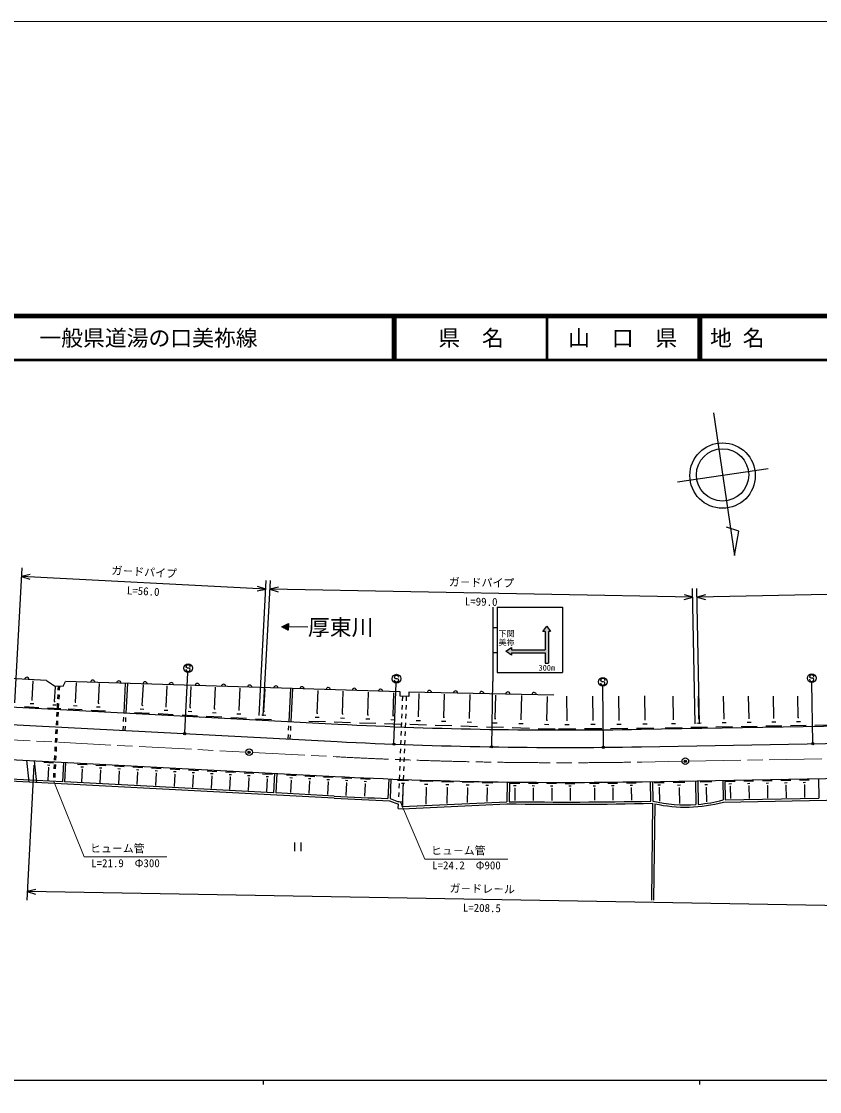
# Model space of a CAD drawing. Units: millimetres, scale not verified. Extents: x 0 to 700000, y -47500 to 447500.
# Drawn here: x 212616 to 395500, y 202409 to 447500 of the extents above; entities that cross this region are included whole.
import ezdxf
from ezdxf.enums import TextEntityAlignment as Align

# ---------------------------------------------------------------- set-up
doc = ezdxf.new("R2010")
doc.units = ezdxf.units.MM
doc.header["$LTSCALE"] = 1000
doc.header["$PDMODE"] = 32
doc.header["$PDSIZE"] = 500
doc.linetypes.add('CHAIN', pattern=[18.5, 12, -1.5, 3.5, -1.5])
for name, color, linetype, lineweight in [('M-TTL-BAND', 7, 'Continuous', 25), ('M-TTL-LINE', 7, 'Continuous', 50), ('S-TTL', 7, 'Continuous', 25), ('作業レイヤ1', 7, 'Continuous', 13)]:
    doc.layers.add(name, color=color, linetype=linetype, lineweight=lineweight)
doc.layers.add('M-TTL-TXT', color=7, linetype='Continuous')
doc.styles.add('@ＭＳ ゴシック', font='')
doc.styles.add('ＭＳ ゴシック', font='')
doc.styles.get('@ＭＳ ゴシック').set_extended_font_data('@MS Gothic')
doc.styles.get('ＭＳ ゴシック').set_extended_font_data('MS Gothic')

msp = doc.modelspace()

# ---------------------------------------------------------------- hatches: boundary and pattern name
at = {"layer": 'S-TTL'}
msp.add_hatch(color=256, dxfattribs=at).paths.add_polyline_path([(323622, 303242), (324872, 304117), (324872, 303617), (332622, 303617), (332622, 307742), (332122, 307742), (332997, 308992), (333872, 307742), (333372, 307742), (333372, 300492), (332622, 300492), (332622, 302867), (324872, 302867), (324872, 302367)])

# ---------------------------------------------------------------- linework, layer by layer
at = {"layer": 'M-TTL-BAND'}
for p, q in [((40000, 205000), (579000, 205000)), ((268000, 205000), (268000, 204000)), ((368000, 205000), (368000, 204000))]:
    msp.add_line(p, q, dxfattribs=at)
at = {"layer": 'M-TTL-LINE'}
for p, q in [((297750, 380000), (297750, 370000)), ((298250, 380000), (298250, 370000)), ((333000, 380000), (333000, 370000)), ((367750, 380000), (367750, 370000)), ((368250, 380000), (368250, 370000))]:
    msp.add_line(p, q, dxfattribs=at)
at = {"layer": 'S-TTL', "color": 2, "lineweight": 140}
msp.add_line((680000, 380000), (40000, 380000), dxfattribs=at)
at = {"layer": 'S-TTL', "lineweight": 50}
msp.add_line((40000, 370000), (680000, 370000), dxfattribs=at)
at = {"layer": 'S-TTL'}
for p, q in [((371209, 357832), (375989, 325180)), ((383688, 345017), (362928, 341978)), ((376997, 330752), (374151, 331694)), ((375989, 325180), (376997, 330752)), ((211150, 291434), (212766, 322392)), ((214618, 320811), (212661, 320395)), ((268585, 317477), (212661, 320395)), ((212661, 320395), (214564, 319777)), ((267074, 288516), (268690, 319474)), ((268041, 288466), (269657, 319440)), ((266629, 317060), (268585, 317477)), ((268585, 317477), (266683, 318094)), ((271494, 317924), (269553, 317443)), ((366435, 315619), (269553, 317443)), ((269553, 317443), (271475, 316889)), ((366435, 315619), (364513, 316172)), ((366954, 286602), (366399, 317618)), ((367953, 286620), (367400, 317615)), ((465231, 317744), (367435, 315616)), ((369355, 316175), (367435, 315616)), ((364494, 315137), (366435, 315619)), ((367435, 315616), (369378, 315140)), ((320622, 313357), (320622, 296357)), ((321622, 313357), (321622, 298357)), ((321622, 313357), (336622, 313357)), ((336622, 313357), (336622, 298357)), ((272275, 308875), (273791, 309593)), ((273759, 308094), (272275, 308875)), ((272374, 308823), (273774, 308794)), ((272376, 308923), (273776, 308893)), ((272578, 309019), (273778, 308993)), ((272780, 309114), (273780, 309093)), ((272983, 309210), (273782, 309193)), ((273185, 309306), (273784, 309293)), ((273387, 309402), (273787, 309393)), ((273589, 309498), (273789, 309493)), ((273791, 309593), (273759, 308094)), ((278274, 308749), (273775, 308843)), ((332122, 307742), (332997, 308992)), ((332997, 308992), (333872, 307742)), ((272572, 308719), (273772, 308694)), ((272770, 308615), (273770, 308594)), ((272968, 308510), (273768, 308494)), ((273166, 308406), (273765, 308394)), ((273363, 308302), (273763, 308294)), ((273561, 308198), (273761, 308194)), ((320622, 308732), (321622, 308732)), ((332622, 307742), (332122, 307742)), ((332622, 307742), (332622, 303617)), ((333372, 307742), (333372, 300492)), ((333872, 307742), (333372, 307742)), ((323622, 303242), (324872, 304117)), ((324872, 304117), (324872, 303617)), ((320622, 302982), (321622, 302982)), ((324872, 302367), (323622, 303242)), ((324872, 303617), (332622, 303617)), ((324872, 302867), (324872, 302367)), ((324872, 302867), (332622, 302867)), ((332622, 302867), (332622, 300492)), ((218369, 296565), (149361, 300166)), ((250418, 299519), (250319, 299637)), ((250663, 299379), (250418, 299519)), ((250964, 299377), (250663, 299379)), ((251209, 299265), (250964, 299377)), ((251315, 299129), (251209, 299265)), ((332622, 300492), (333372, 300492)), ((81429, 297202), (285152, 286571)), ((218369, 296565), (220190, 295369)), ((250040, 284548), (250761, 298380)), ((298161, 297111), (298062, 297230)), ((298406, 296972), (298161, 297111)), ((298707, 296970), (298406, 296972)), ((298952, 296858), (298707, 296970)), ((299058, 296722), (298952, 296858)), ((321622, 298357), (336622, 298357)), ((393295, 297222), (393196, 297340)), ((393540, 297083), (393295, 297222)), ((393841, 297080), (393540, 297083)), ((394086, 296968), (393841, 297080)), ((394192, 296832), (394086, 296968)), ((215070, 292106), (215298, 296475)), ((220190, 295369), (222187, 295264)), ((220226, 291754), (220401, 295107)), ((221039, 295324), (220986, 294326)), ((221338, 295309), (221286, 294310)), ((222187, 295264), (222744, 296337)), ((299408, 293936), (222744, 296337)), ((225011, 291592), (225241, 296008)), ((230309, 291343), (230544, 295842)), ((236135, 289129), (236489, 295906)), ((236634, 289103), (236989, 295891)), ((240317, 290873), (240560, 295529)), ((245775, 290616), (246022, 295358)), ((251290, 290357), (251542, 295185)), ((256863, 290095), (257120, 295010)), ((262494, 289830), (262756, 294834)), ((268185, 289563), (268451, 294655)), ((273936, 287157), (274331, 294721)), ((274435, 287131), (274831, 294706)), ((280418, 289088), (280583, 294275)), ((297977, 282132), (298518, 295972)), ((320373, 281359), (320622, 296357)), ((345434, 296404), (345334, 296522)), ((345678, 296265), (345434, 296404)), ((345979, 296263), (345678, 296265)), ((345964, 281414), (345838, 295264)), ((346224, 296151), (345979, 296263)), ((346330, 296015), (346224, 296151)), ((393956, 282234), (393709, 296082)), ((81221, 293207), (284943, 282577)), ((214968, 292111), (215171, 292101)), ((220130, 291760), (220322, 291749)), ((220934, 293327), (220882, 292328)), ((221234, 293311), (221182, 292313)), ((286209, 288905), (286373, 294094)), ((292000, 288723), (292165, 293913)), ((297793, 288540), (297958, 293731)), ((299370, 292937), (299408, 293936)), ((301355, 292863), (299370, 292937)), ((299913, 292917), (299875, 291917)), ((300812, 292883), (300776, 291884)), ((301391, 293862), (301355, 292863)), ((334587, 293226), (301391, 293862)), ((303585, 288355), (303751, 293567)), ((309407, 288189), (309574, 293455)), ((315265, 288021), (315434, 293343)), ((321160, 287853), (321330, 293230)), ((327091, 287684), (327263, 293116)), ((333022, 287496), (333194, 292928)), ((337626, 287497), (337583, 292975)), ((343601, 287532), (343559, 292973)), ((349553, 287566), (349511, 292972)), ((355505, 287612), (355463, 293018)), ((362010, 287699), (361916, 292968)), ((367836, 287777), (367743, 292967)), ((373609, 287853), (373517, 292965)), ((379330, 287930), (379240, 292964)), ((384999, 288005), (384911, 292962)), ((390617, 288080), (390530, 292961)), ((213362, 290568), (216608, 290398)), ((214622, 291316), (215433, 291273)), ((218605, 290294), (221686, 290133)), ((219801, 291004), (220571, 290964)), ((220726, 289332), (220674, 288334)), ((220830, 291330), (220778, 290331)), ((221025, 289317), (220973, 288318)), ((221130, 291314), (221078, 290315)), ((223299, 290049), (226553, 289879)), ((224562, 290799), (225375, 290757)), ((224909, 291597), (225113, 291586)), ((228568, 289774), (231877, 289602)), ((229852, 290537), (230679, 290494)), ((230205, 291348), (230412, 291337)), ((238521, 289255), (241934, 289077)), ((239846, 290041), (240699, 289997)), ((240210, 290878), (240423, 290867)), ((245296, 289771), (246163, 289726)), ((245666, 290622), (245883, 290610)), ((250803, 289498), (251685, 289452)), ((251180, 290363), (251400, 290351)), ((256368, 289222), (257264, 289176)), ((256751, 290101), (256975, 290089)), ((262381, 289836), (262608, 289825)), ((268069, 289569), (268300, 289557)), ((299838, 290918), (299800, 289919)), ((300739, 290885), (300703, 289885)), ((220622, 287335), (220570, 286336)), ((220921, 287319), (220869, 286321)), ((236031, 287132), (236083, 288130)), ((236530, 287106), (236582, 288104)), ((243949, 288972), (247419, 288791)), ((249435, 288685), (252962, 288501)), ((254977, 288396), (258562, 288209)), ((260578, 288104), (264221, 287914)), ((261992, 288943), (262902, 288896)), ((266237, 287809), (269939, 287616)), ((267674, 288662), (268599, 288613)), ((278463, 287253), (282254, 287133)), ((279914, 288156), (280862, 288126)), ((280300, 289092), (280537, 289085)), ((284253, 287070), (288045, 286950)), ((285705, 287973), (286653, 287943)), ((286090, 288909), (286327, 288902)), ((290044, 286886), (293837, 286766)), ((291496, 287789), (292445, 287759)), ((291882, 288726), (292119, 288719)), ((297289, 287606), (298237, 287576)), ((297675, 288543), (297912, 288536)), ((299688, 286921), (299650, 285921)), ((299763, 288919), (299725, 287920)), ((300593, 286887), (300556, 285888)), ((300666, 288886), (300629, 287887)), ((303081, 287422), (304029, 287392)), ((303467, 288359), (303704, 288351)), ((308898, 287247), (309855, 287217)), ((309287, 288193), (309527, 288185)), ((314751, 287071), (315717, 287040)), ((315144, 288025), (315386, 288018)), ((320641, 286893), (321616, 286862)), ((321038, 287857), (321282, 287849)), ((326968, 287688), (327214, 287680)), ((332899, 287500), (333145, 287492)), ((337501, 287496), (337751, 287498)), ((343477, 287531), (343726, 287533)), ((349430, 287565), (349676, 287567)), ((354602, 285381), (447587, 287043)), ((355381, 287611), (355628, 287613)), ((361889, 287697), (362131, 287701)), ((367376, 286814), (368330, 286831)), ((367716, 287774), (367955, 287779)), ((373155, 286904), (374096, 286921)), ((373491, 287851), (373726, 287856)), ((378882, 286993), (379810, 287010)), ((379214, 287928), (379446, 287932)), ((384558, 287082), (385473, 287098)), ((384885, 288003), (385113, 288007)), ((390182, 287170), (391085, 287186)), ((390505, 288078), (390730, 288082)), ((80804, 285218), (284527, 274588)), ((220517, 285338), (220465, 284339)), ((220817, 285322), (220765, 284324)), ((235927, 285135), (235979, 286133)), ((236426, 285109), (236478, 286107)), ((273832, 285159), (273884, 286158)), ((274331, 285133), (274383, 286132)), ((295836, 286703), (299630, 286583)), ((299613, 284922), (299575, 283923)), ((300520, 284889), (300483, 283889)), ((301629, 286519), (305421, 286399)), ((307432, 286335), (311260, 286214)), ((313271, 286150), (317136, 286028)), ((319147, 285964), (323049, 285841)), ((325060, 285777), (328998, 285652)), ((326568, 286715), (327552, 286683)), ((330991, 285589), (334929, 285464)), ((332499, 286527), (333483, 286496)), ((335643, 285484), (339639, 285515)), ((337134, 286494), (338133, 286502)), ((341631, 285530), (345603, 285561)), ((343113, 286535), (344106, 286543)), ((347595, 285577), (351542, 285607)), ((349067, 286575), (350054, 286583)), ((353546, 285623), (357494, 285654)), ((355019, 286621), (356006, 286629)), ((360110, 285730), (363979, 285799)), ((361544, 286723), (362511, 286740)), ((365962, 285834), (369778, 285902)), ((371760, 285938), (375524, 286005)), ((377507, 286041), (381219, 286107)), ((383202, 286142), (386862, 286208)), ((388845, 286243), (392454, 286308)), ((394437, 286343), (397996, 286407)), ((220413, 283341), (220361, 282342)), ((220713, 283325), (220661, 282326)), ((273728, 283162), (273780, 284161)), ((274227, 283136), (274279, 284135)), ((299538, 282924), (299500, 281924)), ((300446, 282890), (300410, 281891)), ((354673, 281382), (447659, 283043)), ((220309, 281343), (220257, 280345)), ((220609, 281328), (220556, 280329)), ((299463, 280925), (299425, 279926)), ((300373, 280891), (300337, 279892)), ((213808, 278278), (214350, 273243)), ((215475, 277190), (213859, 246214)), ((215527, 278188), (216069, 273153)), ((217753, 277822), (220000, 277704)), ((218566, 277216), (219128, 277187)), ((220101, 277349), (220048, 276350)), ((220205, 279346), (220153, 278347)), ((220400, 277333), (220348, 276334)), ((220504, 279330), (220452, 278332)), ((222251, 277837), (222017, 273343)), ((222751, 277811), (222516, 273317)), ((225448, 277420), (227695, 277303)), ((229692, 277199), (231939, 277081)), ((233936, 276977), (236183, 276860)), ((299388, 278926), (299350, 277927)), ((300300, 278893), (300263, 277893)), ((222017, 273343), (181459, 275460)), ((218818, 276640), (218668, 273768)), ((218747, 276643), (218888, 276636)), ((219996, 275351), (219944, 274353)), ((220296, 275336), (220244, 274337)), ((226261, 276814), (226823, 276785)), ((226513, 276238), (226363, 273367)), ((226442, 276242), (226583, 276234)), ((230505, 276593), (231067, 276564)), ((230757, 276017), (230607, 273145)), ((230687, 276020), (230827, 276013)), ((234750, 276371), (235311, 276342)), ((235001, 275795), (234851, 272924)), ((234931, 275799), (235071, 275791)), ((238180, 276756), (240427, 276638)), ((238994, 276150), (239555, 276121)), ((239245, 275574), (239095, 272703)), ((239175, 275577), (239316, 275570)), ((242425, 276534), (244672, 276417)), ((243238, 275929), (243800, 275899)), ((243490, 275352), (243340, 272481)), ((243419, 275356), (243560, 275348)), ((246669, 276313), (248916, 276196)), ((247482, 275707), (248044, 275678)), ((247734, 275131), (247584, 272260)), ((247664, 275134), (247804, 275127)), ((250913, 276091), (253160, 275974)), ((251726, 275486), (252288, 275456)), ((251978, 274909), (251828, 272038)), ((251908, 274913), (252048, 274906)), ((255157, 275870), (257404, 275753)), ((255971, 275264), (256532, 275235)), ((256222, 274688), (256072, 271817)), ((256152, 274691), (256292, 274684)), ((259402, 275648), (261649, 275531)), ((260215, 275043), (260777, 275013)), ((263646, 275427), (265893, 275310)), ((264459, 274821), (265021, 274792)), ((267890, 275205), (270137, 275088)), ((268703, 274600), (269265, 274570)), ((270613, 275314), (270379, 270820)), ((271113, 275288), (270878, 270794)), ((273321, 274929), (275569, 274818)), ((277566, 274719), (279814, 274609)), ((281811, 274510), (284058, 274400)), ((299238, 274929), (299200, 273930)), ((299313, 276928), (299275, 275928)), ((300154, 274895), (300117, 273896)), ((300227, 276894), (300190, 275895)), ((354816, 273383), (421806, 274580)), ((284266, 269594), (191103, 274456)), ((270379, 270820), (222516, 273317)), ((260466, 274466), (260317, 271595)), ((260396, 274470), (260537, 274463)), ((264711, 274245), (264561, 271374)), ((264640, 274248), (264781, 274241)), ((268955, 274023), (268805, 271152)), ((268885, 274027), (269025, 274020)), ((274137, 274325), (274698, 274298)), ((274390, 273750), (274248, 270878)), ((274320, 273753), (274460, 273746)), ((278381, 274116), (278943, 274088)), ((278635, 273540), (278493, 270669)), ((278564, 273544), (278705, 273537)), ((282626, 273907), (283188, 273879)), ((282879, 273331), (282738, 270460)), ((282809, 273335), (282950, 273328)), ((286056, 274301), (288303, 274191)), ((286871, 273698), (287433, 273670)), ((287124, 273122), (286983, 270251)), ((287054, 273126), (287194, 273119)), ((290301, 274092), (292548, 273981)), ((291116, 273489), (291678, 273461)), ((291369, 272913), (291228, 270042)), ((291299, 272917), (291439, 272910)), ((296779, 274023), (296599, 269527)), ((297279, 274003), (297099, 269507)), ((298798, 273714), (301346, 273647)), ((299163, 272931), (299125, 271931)), ((299737, 273052), (300374, 273035)), ((300039, 272407), (299922, 267952)), ((299959, 272409), (300118, 272405)), ((300081, 272897), (300044, 271897)), ((303912, 273580), (306887, 273502)), ((305008, 272807), (305752, 272787)), ((305361, 272053), (305260, 268198)), ((305268, 272056), (305454, 272051)), ((308833, 273451), (311630, 273378)), ((309863, 272724), (310563, 272706)), ((313578, 273327), (316204, 273258)), ((314546, 272645), (315202, 272628)), ((318155, 273207), (320615, 273143)), ((319062, 272568), (319676, 272552)), ((323913, 273306), (323855, 268807)), ((324413, 273300), (324354, 268801)), ((324551, 273050), (326800, 273041)), ((325392, 272484), (325954, 272482)), ((328796, 273033), (331029, 273025)), ((329631, 272472), (330189, 272469)), ((333025, 273017), (335242, 273008)), ((333854, 272459), (334408, 272457)), ((337238, 273000), (339439, 272992)), ((338061, 272447), (338611, 272445)), ((342815, 272999), (345005, 273025)), ((343643, 272461), (344190, 272468)), ((347009, 273050), (349217, 273076)), ((347844, 272508), (348396, 272514)), ((351222, 273101), (353448, 273128)), ((352063, 272554), (352620, 272561)), ((356713, 273417), (356793, 268920)), ((357213, 273426), (357293, 268930)), ((357585, 273183), (359865, 273223)), ((358450, 272628), (359020, 272638)), ((358674, 272062), (358816, 272064)), ((358745, 272063), (358801, 268944)), ((361964, 273261), (364624, 273308)), ((362973, 272613), (363638, 272625)), ((367075, 273602), (367173, 268153)), ((367575, 273611), (367672, 268194)), ((368161, 273372), (370823, 273419)), ((369171, 272724), (369837, 272736)), ((369433, 272063), (369599, 272066)), ((369516, 272064), (369574, 268785)), ((373293, 273713), (373374, 269214)), ((373793, 273722), (373874, 269223)), ((373883, 273474), (376132, 273514)), ((374736, 272926), (375299, 272936)), ((374957, 272368), (375098, 272370)), ((375028, 272369), (375079, 269495)), ((378132, 273550), (380382, 273590)), ((378986, 273002), (379548, 273012)), ((379207, 272444), (379347, 272446)), ((379277, 272445), (379328, 269570)), ((382381, 273626), (384631, 273666)), ((383235, 273078), (383797, 273088)), ((383456, 272520), (383597, 272522)), ((383526, 272521), (383578, 269646)), ((386631, 273702), (388880, 273742)), ((387484, 273154), (388047, 273164)), ((387705, 272596), (387846, 272598)), ((387776, 272597), (387827, 269722)), ((390880, 273777), (393130, 273818)), ((391734, 273230), (392296, 273240)), ((391955, 272671), (392095, 272674)), ((392025, 272673), (392076, 269798)), ((395210, 274105), (395290, 269606)), ((284292, 270094), (270878, 270794)), ((299088, 270932), (299050, 269933)), ((300007, 270898), (299971, 269899)), ((310195, 272016), (310101, 268421)), ((310107, 272018), (310282, 272014)), ((314857, 271980), (314769, 268637)), ((314775, 271982), (314939, 271978)), ((319353, 271945), (319272, 268845)), ((319276, 271947), (319430, 271943)), ((325601, 271921), (325741, 271920)), ((325671, 271921), (325660, 269055)), ((329838, 271912), (329978, 271912)), ((329908, 271912), (329897, 269071)), ((334060, 271904), (334198, 271904)), ((334129, 271904), (334118, 269086)), ((338265, 271896), (338403, 271895)), ((338334, 271896), (338323, 269102)), ((343855, 271916), (343991, 271918)), ((343923, 271917), (343957, 269122)), ((348058, 271958), (348196, 271960)), ((348127, 271959), (348161, 269138)), ((352279, 272000), (352418, 272002)), ((352348, 272001), (352383, 269153)), ((363235, 271953), (363401, 271956)), ((363318, 271954), (363381, 268413)), ((373874, 269223), (395290, 269606)), ((296992, 269011), (298985, 268202)), ((297099, 269507), (299005, 268734)), ((298949, 267234), (298985, 268202)), ((298949, 267234), (299872, 267199)), ((299013, 268933), (299005, 268734)), ((299927, 268700), (299005, 268734)), ((299872, 267199), (323863, 268307)), ((299890, 267700), (323855, 268807)), ((299890, 267700), (299927, 268700)), ((299934, 268899), (299927, 268700)), ((357240, 268428), (356950, 246260)), ((357739, 268317), (357450, 246253)), ((373445, 268715), (409047, 269351)), ((275152, 259477), (275152, 257477)), ((276652, 259477), (276652, 257477)), ((215904, 248695), (213963, 248211)), ((422342, 244566), (213963, 248211)), ((213963, 248211), (215885, 247660))]:
    msp.add_line(p, q, dxfattribs=at)
at = {"layer": 'S-TTL', "color": 2, "linetype": 'CHAIN', "lineweight": 13}
for p, q in [((165673, 285296), (264039, 280163)), ((265537, 280085), (284761, 279082)), ((365484, 278074), (447721, 279544)), ((354736, 277882), (363985, 278048))]:
    msp.add_line(p, q, dxfattribs=at)
at = {"layer": 'S-TTL', "lineweight": 13}
for p, q in [((226961, 256137), (220069, 273445)), ((305086, 255644), (299466, 268717)), ((226961, 256137), (245961, 256137)), ((305086, 255644), (324086, 255644))]:
    msp.add_line(p, q, dxfattribs=at)
at = {"layer": 'S-TTL'}
for centre, radius in [((373266, 343492), 7493), ((373252, 343649), 5995), ((250814, 299378), 1000), ((298557, 296971), 1000), ((345829, 296264), 1000), ((393691, 297081), 1000), ((250032, 284399), 150), ((250032, 284399), 120), ((250032, 284399), 90), ((250032, 284399), 60), ((250032, 284399), 30), ((297971, 281982), 150), ((297971, 281982), 120), ((297971, 281982), 90), ((297971, 281982), 60), ((297971, 281982), 30), ((393959, 282084), 150), ((393959, 282084), 120), ((393959, 282084), 90), ((393959, 282084), 60), ((393959, 282084), 30), ((320373, 281359), 150), ((320373, 281359), 120), ((320373, 281359), 90), ((320373, 281359), 60), ((320373, 281359), 30), ((345966, 281264), 150), ((345966, 281264), 120), ((345966, 281264), 90), ((345966, 281264), 60), ((345966, 281264), 30)]:
    msp.add_circle(centre, radius, dxfattribs=at)
at = {"layer": 'S-TTL', "color": 3}
for centre in [(264788, 280124), (364734, 278061)]:
    msp.add_circle(centre, 750, dxfattribs=at)
at = {"layer": 'S-TTL'}
for centre, radius, start, end in [((250815, 299133), 500, 179.55488, 359.55488), ((250819, 299633), 500, 359.55488, 179.55488), ((213875, 296800), 500, 357.01293, 177.01293), ((228943, 296143), 500, 358.20631, 178.20631), ((298558, 296726), 500, 179.55488, 359.55488), ((298562, 297226), 500, 359.55488, 179.55488), ((345834, 296518), 500, 359.55488, 179.55488), ((393692, 296836), 500, 179.55488, 359.55488), ((393696, 297336), 500, 359.55488, 179.55488), ((234940, 295955), 500, 358.20631, 178.20631), ((240937, 295767), 500, 358.20631, 178.20631), ((246934, 295579), 500, 358.20631, 178.20631), ((252931, 295391), 500, 358.20631, 178.20631), ((258928, 295204), 500, 358.20631, 178.20631), ((264925, 295016), 500, 358.20631, 178.20631), ((270922, 294828), 500, 358.20631, 178.20631), ((276919, 294640), 500, 358.20631, 178.20631), ((282917, 294452), 500, 358.20631, 178.20631), ((288914, 294265), 500, 358.20631, 178.20631), ((294911, 294077), 500, 358.20631, 178.20631), ((306092, 293772), 500, 358.90085, 178.90085), ((312091, 293657), 500, 358.90085, 178.90085), ((345830, 296018), 500, 179.55488, 359.55488), ((318090, 293542), 500, 358.90085, 178.90085), ((324089, 293427), 500, 358.90085, 178.90085), ((330088, 293312), 500, 358.90085, 178.90085), ((336872, 1277723), 992500, 267.01293, 271.0236), ((336872, 1277723), 996500, 267.01292, 271.0236), ((336872, 1277723), 1004500, 267.01293, 271.0236), ((336872, 1277723), 1009000, 267.01293, 267.71254), ((336872, 1277723), 1009500, 267.01293, 267.73597), ((336872, 1277723), 1009500, 269.26164, 271.15614), ((336872, 1277723), 1009000, 269.28919, 271.1313), ((364771, 300855), 32789, 256.81662, 274.1999), ((364771, 300855), 33289, 257.80472, 285.10282), ((364771, 300855), 32789, 275.07534, 285.21031)]:
    msp.add_arc(centre, radius, start, end, dxfattribs=at)
at = {"layer": 'S-TTL', "color": 2, "linetype": 'CHAIN', "lineweight": 13}
msp.add_arc((336872, 1277723), 1000000, 267.01293, 271.0236, dxfattribs=at)
at = {"layer": 'S-TTL'}
for p in [(250032, 284399), (297971, 281982), (393959, 282084), (320373, 281359), (345966, 281264)]:
    msp.add_point(p, dxfattribs=at)
at = {"layer": 'S-TTL', "color": 3}
for p in [(264788, 280124), (364734, 278061)]:
    msp.add_point(p, dxfattribs=at)
at = {"layer": '作業レイヤ1'}
msp.add_lwpolyline([(0, -47500), (700000, -47500), (700000, 447500), (0, 447500)], close=True, dxfattribs=at)

# ---------------------------------------------------------------- texts
at = {"layer": 'M-TTL-TXT', "style": 'ＭＳ ゴシック'}
for s, p in [('一般県道湯の口美祢線', (216734, 375000)), ('地 名', (370380, 375000))]:
    msp.add_text(s, height=3666, dxfattribs=at).set_placement(p, align=Align.MIDDLE_LEFT)
for s, p in [('県\u3000名', (315625, 375000)), ('山\u3000口\u3000県', (350375, 375000))]:
    msp.add_text(s, height=3666, dxfattribs=at).set_placement(p, align=Align.MIDDLE_CENTER)
at = {"layer": 'S-TTL', "style": 'ＭＳ ゴシック'}
for s, rotation, p in [('ガ－ドパイプ', 357.013, (240676, 319934)), ('ガ－ドパイプ', 358.921, (318013, 317530)), ('ガ－ドレ－ル', 358.998, (318170, 247388))]:
    msp.add_text(s, height=1833, rotation=rotation, dxfattribs=at).set_placement(p, align=Align.BOTTOM_CENTER)
at = {"layer": 'S-TTL', "style": '@ＭＳ ゴシック'}
for s, rotation, p in [('L=56.0', 357.013, (240571, 317937)), ('L=99.0', 358.921, (317975, 315531)), ('L=208.5', 358.998, (318135, 245389))]:
    msp.add_text(s, height=1833, rotation=rotation, dxfattribs=at).set_placement(p, align=Align.TOP_CENTER)
at = {"layer": 'S-TTL', "style": 'ＭＳ ゴシック'}
msp.add_text('厚東川', height=3666, dxfattribs=at).set_placement((278274, 308749), align=Align.MIDDLE_LEFT)
for s, height, p in [('下関', 1320, (321921, 306217)), ('美祢', 1320, (321921, 304217)), ('ヒュ－ム管', 1833, (228336, 256637)), ('ヒュ－ム管', 1833, (306461, 256144))]:
    msp.add_text(s, height=height, dxfattribs=at).set_placement(p, align=Align.BOTTOM_LEFT)
for s, height, p in [('300m', 1320, (332997, 300123)), ('L=21.9\u3000Φ300', 1833, (236461, 255637)), ('L=24.2\u3000Φ900', 1833, (314586, 255144))]:
    msp.add_text(s, height=height, dxfattribs=at).set_placement(p, align=Align.TOP_CENTER)

doc.saveas('drawing.dxf')
